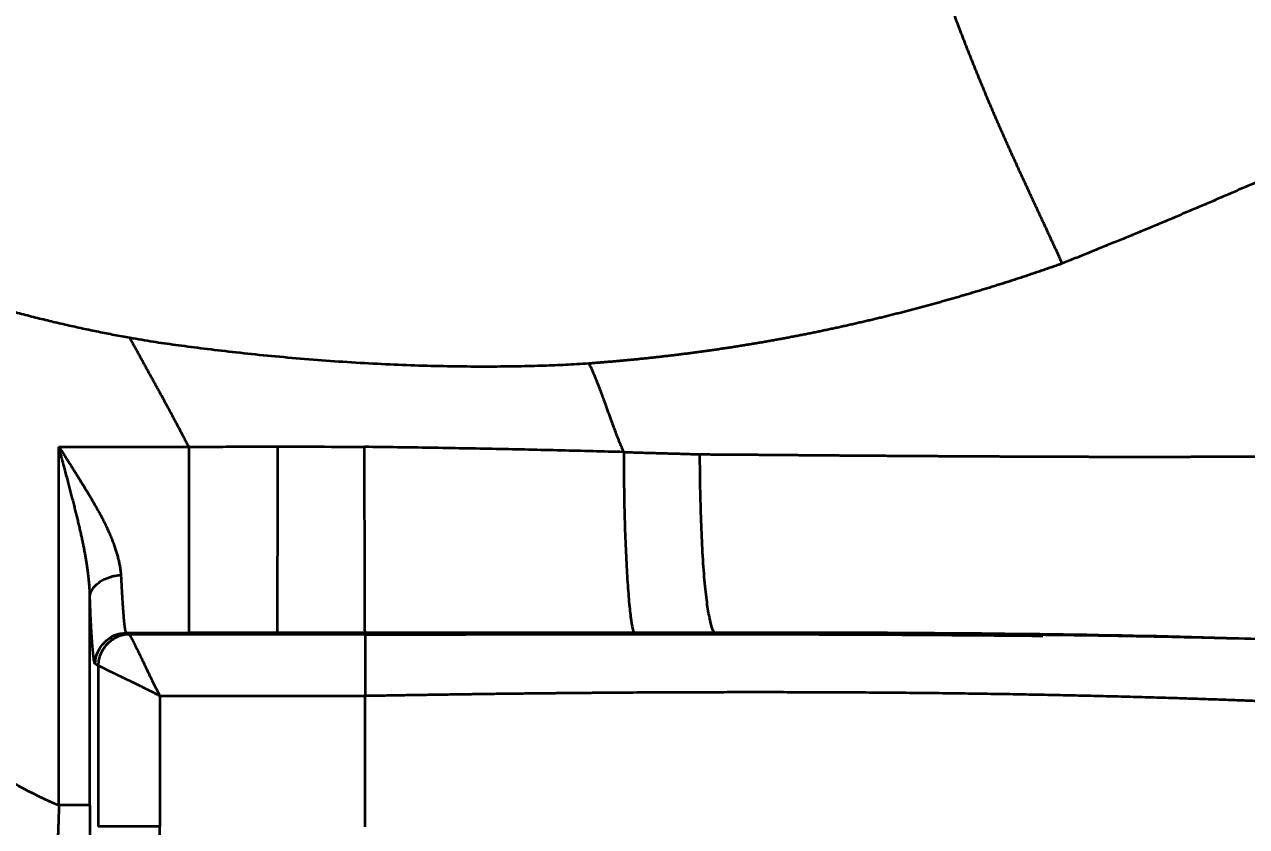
# Model space of a CAD drawing. Header units: millimetres. Extents: x -742 to 742, y -525 to 525.
# Drawn here: x -205.7 to -185.89, y 178.76 to 191.76 of the extents above; entities that cross this region are included whole.
import ezdxf

# ---------------------------------------------------------------- set-up
doc = ezdxf.new("R2010")
doc.units = ezdxf.units.MM
doc.layers.get('0').update_dxf_attribs({"lineweight": 18})
doc.layers.add('尺寸线层', color=3, linetype='Continuous', lineweight=18)
doc.layers.add('粗实线层', color=7, linetype='Continuous', lineweight=35)
doc.styles.add('标准', font='', dxfattribs={"width": 0.667})
doc.styles.get('标准').set_extended_font_data('宋体')
doc.dimstyles.new('标准', dxfattribs={"dimscale": 3, "dimtxt": 3.5, "dimasz": 4, "dimexe": 2, "dimexo": 0, "dimtad": 1, "dimdsep": 46, "dimtxsty": '标准', "dimblk": '_CAXARROW', "dimcen": 0, "dimdle": 6, "dimazin": 2, "dimtfac": 0.707107, "dimtdec": 3, "dimtmove": 2, "dimatfit": 3, "dimfxl": 1, "dimfrac": 2, "dimtolj": 1, "dimarcsym": 1})

# ---------------------------------------------------------------- blocks, each defined once
blk = doc.blocks.new('*X13')
at = {"layer": '尺寸线层', "color": 0, "lineweight": 18}
blk.add_line((-124.916, 358.193), (-25.307, 358.193), dxfattribs=at)
at = {"layer": '尺寸线层', "color": 0, "lineweight": 18, "insert": (-32.77, 365.23), "char_height": 10.5, "width": 29.85047, "attachment_point": 5, "line_spacing_factor": 1.15057, "style": '标准'}
blk.add_mtext('\\T1.1;210', dxfattribs=at)
blk = doc.blocks.new('_CAXARROW')
blk.add_hatch(color=0).paths.add_polyline_path([(0, 0), (-1, 0.125), (-1, -0.125)], flags=0)

msp = doc.modelspace()

# ---------------------------------------------------------------- linework, layer by layer
at = {"layer": '粗实线层'}
for p, q in [((-205.138, 179.105), (-205.138, 184.917)), ((-205.138, 184.917), (-203.034, 184.917)), ((-203.034, 184.917), (-203.034, 181.899)), ((-204.636, 179.105), (-204.636, 182.489)), ((-204.046, 181.899), (-203.034, 181.899)), ((-204.046, 181.899), (-203.999, 181.876)), ((-200.176, 181.899), (-200.176, 181.894)), ((-200.176, 181.876), (-200.176, 180.876)), ((-204.502, 181.373), (-204.549, 181.396)), ((-204.502, 181.373), (-204.502, 178.761)), ((-203.502, 180.876), (-203.502, 178.761)), ((-200.176, 180.876), (-203.502, 180.876)), ((-200.176, 178.755), (-200.176, 180.876))]:
    msp.add_line(p, q, dxfattribs=at)
for centre, major_axis, ratio, start_param, end_param in [((-205.138, 179.105), (0.503, 0), 0.000212, 0.034898, 1.570796), ((-204.412, 179.103), (0, 6.418), 0.034829, 1.570576, 1.645053)]:
    msp.add_ellipse(centre, major_axis=major_axis, ratio=ratio, start_param=start_param, end_param=end_param, dxfattribs=at)
for points, degree, knots in [([(-188.873, 187.886), (-188.88, 187.903), (-188.895, 187.935), (-188.918, 187.985), (-188.94, 188.035), (-188.963, 188.085), (-188.986, 188.135), (-189.01, 188.186), (-189.034, 188.238), (-189.057, 188.289), (-189.082, 188.341), (-189.106, 188.394), (-189.13, 188.447), (-189.155, 188.5), (-189.18, 188.553), (-189.205, 188.607), (-189.23, 188.661), (-189.255, 188.715), (-189.28, 188.77), (-189.306, 188.825), (-189.332, 188.881), (-189.358, 188.937), (-189.384, 188.993), (-189.41, 189.05), (-189.436, 189.107), (-189.463, 189.164), (-189.489, 189.221), (-189.516, 189.279), (-189.543, 189.337), (-189.57, 189.396), (-189.597, 189.455), (-189.623, 189.514), (-189.65, 189.573), (-189.678, 189.633), (-189.705, 189.693), (-189.732, 189.753), (-189.759, 189.814), (-189.786, 189.875), (-189.813, 189.936), (-189.84, 189.997), (-189.868, 190.059), (-189.895, 190.121), (-189.922, 190.183), (-189.949, 190.245), (-189.976, 190.308), (-190.003, 190.371), (-190.03, 190.434), (-190.057, 190.497), (-190.084, 190.561), (-190.111, 190.625), (-190.137, 190.689), (-190.164, 190.753), (-190.191, 190.817), (-190.218, 190.882), (-190.244, 190.947), (-190.271, 191.012), (-190.297, 191.077), (-190.323, 191.142), (-190.349, 191.208), (-190.375, 191.274), (-190.401, 191.339), (-190.427, 191.405), (-190.453, 191.471), (-190.479, 191.538), (-190.504, 191.604), (-190.529, 191.67), (-190.555, 191.737), (-190.58, 191.804), (-190.605, 191.87), (-190.629, 191.937), (-190.654, 192.004), (-190.678, 192.071), (-190.703, 192.138), (-190.727, 192.205), (-190.751, 192.273), (-190.775, 192.34), (-190.798, 192.407), (-190.822, 192.475), (-190.845, 192.542), (-190.868, 192.609), (-190.891, 192.677), (-190.914, 192.744), (-190.937, 192.811), (-190.959, 192.879), (-190.982, 192.946), (-191.004, 193.013), (-191.026, 193.08), (-191.048, 193.147), (-191.069, 193.214), (-191.091, 193.281), (-191.112, 193.348), (-191.133, 193.415), (-191.154, 193.482), (-191.175, 193.549), (-191.196, 193.615), (-191.216, 193.681), (-191.236, 193.748), (-191.256, 193.814), (-191.276, 193.88), (-191.296, 193.946), (-191.315, 194.011), (-191.335, 194.077), (-191.354, 194.142), (-191.373, 194.208), (-191.391, 194.273), (-191.41, 194.337), (-191.428, 194.402), (-191.446, 194.467), (-191.464, 194.531), (-191.482, 194.595), (-191.5, 194.659), (-191.517, 194.722), (-191.534, 194.786), (-191.551, 194.849), (-191.568, 194.912), (-191.584, 194.974), (-191.601, 195.037), (-191.617, 195.099), (-191.633, 195.16), (-191.649, 195.221), (-191.659, 195.262), (-191.664, 195.282)], 3, [0, 0, 0, 0, 0.046917, 0.094276, 0.142066, 0.190274, 0.238887, 0.28789, 0.337268, 0.387005, 0.437085, 0.487489, 0.538211, 0.58926, 0.640648, 0.692387, 0.744487, 0.796946, 0.849757, 0.902911, 0.956401, 1.01022, 1.064364, 1.118829, 1.173611, 1.228705, 1.284108, 1.339816, 1.395825, 1.45213, 1.508729, 1.565617, 1.622791, 1.680249, 1.737986, 1.796001, 1.85429, 1.912852, 1.971686, 2.030793, 2.090172, 2.149823, 2.209746, 2.269942, 2.330411, 2.391155, 2.452173, 2.513468, 2.575039, 2.63689, 2.699021, 2.761434, 2.824132, 2.887116, 2.950391, 3.013958, 3.07782, 3.141983, 3.206448, 3.271221, 3.336305, 3.401706, 3.467429, 3.533478, 3.59986, 3.666581, 3.733644, 3.801053, 3.868812, 3.936922, 4.005388, 4.074211, 4.143394, 4.212939, 4.282848, 4.353122, 4.423764, 4.494774, 4.566153, 4.637903, 4.710022, 4.782513, 4.855373, 4.928604, 5.002204, 5.076172, 5.150506, 5.225206, 5.300268, 5.375691, 5.451474, 5.527622, 5.604142, 5.681038, 5.758316, 5.835983, 5.914043, 5.992503, 6.071369, 6.150647, 6.230342, 6.310462, 6.391011, 6.471997, 6.553426, 6.635304, 6.717638, 6.800433, 6.883697, 6.967436, 7.051656, 7.136364, 7.221559, 7.307234, 7.393379, 7.479986, 7.567044, 7.654545, 7.742477, 7.83083, 7.919594, 7.919594, 7.919594, 7.919594]), ([(-179.723, 192.015), (-179.75, 192.002), (-179.802, 191.976), (-179.881, 191.937), (-179.96, 191.898), (-180.039, 191.86), (-180.117, 191.821), (-180.196, 191.782), (-180.274, 191.744), (-180.352, 191.706), (-180.43, 191.667), (-180.508, 191.629), (-180.586, 191.591), (-180.664, 191.553), (-180.742, 191.516), (-180.819, 191.478), (-180.897, 191.44), (-180.974, 191.403), (-181.051, 191.366), (-181.129, 191.328), (-181.205, 191.291), (-181.282, 191.254), (-181.359, 191.217), (-181.436, 191.18), (-181.512, 191.144), (-181.588, 191.107), (-181.665, 191.071), (-181.741, 191.034), (-181.817, 190.998), (-181.892, 190.962), (-181.968, 190.926), (-182.043, 190.89), (-182.119, 190.854), (-182.194, 190.818), (-182.269, 190.783), (-182.344, 190.747), (-182.419, 190.712), (-182.493, 190.677), (-182.568, 190.642), (-182.642, 190.607), (-182.716, 190.572), (-182.79, 190.537), (-182.864, 190.502), (-182.938, 190.468), (-183.011, 190.433), (-183.085, 190.399), (-183.158, 190.365), (-183.231, 190.331), (-183.304, 190.297), (-183.376, 190.263), (-183.449, 190.23), (-183.521, 190.196), (-183.593, 190.163), (-183.665, 190.13), (-183.737, 190.096), (-183.809, 190.063), (-183.88, 190.031), (-183.951, 189.998), (-184.022, 189.965), (-184.139, 189.912), (-184.301, 189.838), (-184.508, 189.744), (-184.716, 189.65), (-184.923, 189.557), (-185.131, 189.464), (-185.339, 189.372), (-185.546, 189.281), (-185.754, 189.19), (-185.962, 189.1), (-186.169, 189.01), (-186.377, 188.921), (-186.584, 188.832), (-186.792, 188.743), (-187, 188.656), (-187.207, 188.568), (-187.415, 188.482), (-187.623, 188.395), (-187.831, 188.309), (-188.039, 188.224), (-188.247, 188.139), (-188.456, 188.054), (-188.664, 187.97), (-188.803, 187.914), (-188.873, 187.886)], 3, [0, 0, 0, 0, 0.092097, 0.183958, 0.275581, 0.366966, 0.458114, 0.549023, 0.639693, 0.730124, 0.820316, 0.910267, 0.999978, 1.089448, 1.178677, 1.267665, 1.35641, 1.444914, 1.533174, 1.621192, 1.708967, 1.796497, 1.883784, 1.970826, 2.057624, 2.144176, 2.230483, 2.316544, 2.402359, 2.487928, 2.57325, 2.658325, 2.743152, 2.827732, 2.912062, 2.996143, 3.079972, 3.163549, 3.246873, 3.329943, 3.412757, 3.495315, 3.577615, 3.659657, 3.74144, 3.822963, 3.904224, 3.985224, 4.06596, 4.146433, 4.226641, 4.306583, 4.38626, 4.465669, 4.54481, 4.623682, 4.702285, 4.780618, 4.85868, 4.93647, 5.163823, 5.390664, 5.616974, 5.842731, 6.067915, 6.292506, 6.5165, 6.739923, 6.962802, 7.185165, 7.407038, 7.628448, 7.849421, 8.069983, 8.290157, 8.50997, 8.729444, 8.948604, 9.167473, 9.386073, 9.604421, 9.822521, 10.040377, 10.040377, 10.040377, 10.040377]), ([(-203.988, 186.68), (-206.255, 187.083), (-208.645, 188.009), (-209.856, 188.478), (-211.069, 189.073), (-212.285, 189.671), (-213.54, 190.412)], 2, [0, 0, 0, 5.153675, 5.153675, 7.730513, 7.730513, 10.307351, 10.307351, 10.307351]), ([(-188.873, 187.886), (-188.9, 187.877), (-188.954, 187.858), (-189.036, 187.829), (-189.117, 187.801), (-189.199, 187.773), (-189.28, 187.745), (-189.362, 187.718), (-189.443, 187.69), (-189.525, 187.663), (-189.606, 187.637), (-189.688, 187.61), (-189.769, 187.584), (-189.85, 187.558), (-189.932, 187.533), (-190.013, 187.507), (-190.094, 187.482), (-190.175, 187.457), (-190.257, 187.433), (-190.338, 187.408), (-190.419, 187.384), (-190.5, 187.36), (-190.581, 187.337), (-190.662, 187.313), (-190.743, 187.29), (-190.824, 187.268), (-190.905, 187.245), (-190.986, 187.223), (-191.067, 187.201), (-191.148, 187.179), (-191.229, 187.157), (-191.31, 187.136), (-191.39, 187.115), (-191.471, 187.094), (-191.552, 187.073), (-191.633, 187.053), (-191.713, 187.033), (-191.794, 187.013), (-191.874, 186.994), (-191.955, 186.974), (-192.035, 186.955), (-192.116, 186.937), (-192.196, 186.918), (-192.276, 186.9), (-192.357, 186.882), (-192.437, 186.864), (-192.517, 186.846), (-192.597, 186.829), (-192.678, 186.812), (-192.758, 186.795), (-192.838, 186.778), (-192.918, 186.762), (-192.998, 186.746), (-193.077, 186.73), (-193.157, 186.714), (-193.237, 186.699), (-193.317, 186.684), (-193.396, 186.669), (-193.476, 186.654), (-193.556, 186.64), (-193.635, 186.626), (-193.715, 186.612), (-193.794, 186.598), (-193.873, 186.585), (-193.953, 186.572), (-194.032, 186.559), (-194.111, 186.546), (-194.19, 186.534), (-194.269, 186.521), (-194.348, 186.509), (-194.427, 186.498), (-194.506, 186.486), (-194.585, 186.475), (-194.664, 186.464), (-194.743, 186.453), (-194.822, 186.442), (-194.9, 186.432), (-194.979, 186.422), (-195.058, 186.412), (-195.136, 186.402), (-195.215, 186.393), (-195.293, 186.384), (-195.372, 186.375), (-195.45, 186.366), (-195.529, 186.357), (-195.607, 186.349), (-195.686, 186.341), (-195.764, 186.333), (-195.842, 186.325), (-195.921, 186.318), (-195.999, 186.31), (-196.077, 186.303), (-196.155, 186.296), (-196.234, 186.29), (-196.312, 186.283), (-196.39, 186.277), (-196.468, 186.271), (-196.52, 186.267), (-196.546, 186.265)], 3, [0, 0, 0, 0, 0.087393, 0.174653, 0.261782, 0.348781, 0.43565, 0.522389, 0.609001, 0.695484, 0.781841, 0.868072, 0.954177, 1.040157, 1.126013, 1.211747, 1.297357, 1.382845, 1.468213, 1.553459, 1.638586, 1.723594, 1.808483, 1.893254, 1.977908, 2.062446, 2.146867, 2.231173, 2.315365, 2.399443, 2.483407, 2.567259, 2.650997, 2.734623, 2.818135, 2.901534, 2.98482, 3.067992, 3.15105, 3.233995, 3.316825, 3.399542, 3.482145, 3.564633, 3.647008, 3.729269, 3.811415, 3.893448, 3.975367, 4.057171, 4.138863, 4.22044, 4.301904, 4.383254, 4.464491, 4.545614, 4.626625, 4.707523, 4.788308, 4.868981, 4.949541, 5.02999, 5.110326, 5.190551, 5.270665, 5.350671, 5.430569, 5.510364, 5.590056, 5.669649, 5.749145, 5.828546, 5.907855, 5.987073, 6.066202, 6.145246, 6.224207, 6.303085, 6.381885, 6.460607, 6.539254, 6.617828, 6.696331, 6.774765, 6.853132, 6.931434, 7.009674, 7.087853, 7.165972, 7.244035, 7.322043, 7.399998, 7.477901, 7.555755, 7.633561, 7.711321, 7.789038, 7.866712, 7.866712, 7.866712, 7.866712]), ([(-203.034, 184.917), (-203.213, 185.268), (-203.505, 185.801), (-203.746, 186.241), (-203.988, 186.68)], 2, [0, 0, 0, 1.002346, 1.002346, 2.004692, 2.004692, 2.004692]), ([(-196.546, 186.265), (-196.683, 186.256), (-196.924, 186.242), (-197.156, 186.232), (-197.41, 186.224), (-197.686, 186.217), (-197.995, 186.214), (-198.474, 186.212), (-199.156, 186.221), (-199.887, 186.251), (-200.626, 186.295), (-201.371, 186.35), (-202.065, 186.42), (-202.701, 186.492), (-202.99, 186.529), (-203.373, 186.581), (-203.492, 186.598), (-203.734, 186.636), (-203.855, 186.656), (-203.988, 186.68)], 3, [0, 0, 0, 0, 0.466722, 0.933445, 0.933445, 1.400167, 1.86689, 1.86689, 2.800334, 3.733779, 3.733779, 4.667224, 5.600669, 5.600669, 6.534114, 6.534114, 7.000836, 7.000836, 7.467558, 7.467558, 7.467558, 7.467558]), ([(-196.546, 186.265), (-196.543, 186.258), (-196.535, 186.242), (-196.524, 186.218), (-196.512, 186.192), (-196.5, 186.166), (-196.488, 186.139), (-196.476, 186.11), (-196.463, 186.08), (-196.45, 186.049), (-196.437, 186.018), (-196.424, 185.985), (-196.41, 185.95), (-196.396, 185.915), (-196.382, 185.879), (-196.368, 185.841), (-196.354, 185.803), (-196.339, 185.763), (-196.324, 185.722), (-196.308, 185.68), (-196.293, 185.637), (-196.277, 185.593), (-196.259, 185.541), (-196.238, 185.482), (-196.215, 185.417), (-196.192, 185.355), (-196.171, 185.295), (-196.149, 185.237), (-196.129, 185.182), (-196.108, 185.13), (-196.089, 185.08), (-196.07, 185.032), (-196.052, 184.987), (-196.034, 184.944), (-196.017, 184.904), (-196, 184.866), (-195.989, 184.842), (-195.983, 184.83)], 3, [0, 0, 0, 0, 0.025596, 0.052299, 0.080113, 0.109039, 0.139078, 0.170232, 0.202502, 0.235888, 0.270392, 0.306015, 0.342756, 0.380617, 0.419599, 0.459701, 0.500924, 0.543269, 0.586735, 0.631323, 0.677034, 0.723867, 0.771822, 0.84311, 0.91189, 0.978165, 1.041937, 1.103208, 1.16198, 1.218257, 1.272041, 1.323336, 1.372145, 1.418473, 1.462323, 1.503703, 1.542617, 1.542617, 1.542617, 1.542617]), ([(-205.138, 184.917), (-205.133, 184.908), (-205.121, 184.89), (-205.104, 184.863), (-205.087, 184.837), (-205.07, 184.81), (-205.053, 184.784), (-205.037, 184.758), (-205.021, 184.733), (-205.005, 184.708), (-204.989, 184.682), (-204.973, 184.658), (-204.958, 184.633), (-204.942, 184.609), (-204.927, 184.585), (-204.912, 184.561), (-204.898, 184.538), (-204.883, 184.514), (-204.869, 184.491), (-204.855, 184.469), (-204.841, 184.446), (-204.827, 184.424), (-204.813, 184.402), (-204.8, 184.381), (-204.787, 184.359), (-204.774, 184.338), (-204.761, 184.317), (-204.748, 184.297), (-204.736, 184.276), (-204.724, 184.256), (-204.712, 184.236), (-204.7, 184.217), (-204.688, 184.198), (-204.677, 184.179), (-204.666, 184.16), (-204.654, 184.141), (-204.644, 184.123), (-204.633, 184.105), (-204.622, 184.088), (-204.612, 184.07), (-204.602, 184.053), (-204.592, 184.036), (-204.582, 184.02), (-204.573, 184.003), (-204.564, 183.987), (-204.554, 183.971), (-204.545, 183.956), (-204.537, 183.94), (-204.528, 183.925), (-204.52, 183.91), (-204.512, 183.896), (-204.504, 183.882), (-204.496, 183.867), (-204.488, 183.854), (-204.476, 183.831), (-204.459, 183.801), (-204.439, 183.761), (-204.419, 183.722), (-204.399, 183.684), (-204.381, 183.646), (-204.363, 183.608), (-204.346, 183.57), (-204.329, 183.533), (-204.313, 183.496), (-204.298, 183.459), (-204.283, 183.423), (-204.269, 183.387), (-204.256, 183.351), (-204.243, 183.316), (-204.231, 183.281), (-204.22, 183.247), (-204.209, 183.213), (-204.199, 183.179), (-204.19, 183.146), (-204.181, 183.113), (-204.173, 183.081), (-204.166, 183.049), (-204.159, 183.017), (-204.153, 182.986), (-204.148, 182.955), (-204.143, 182.925), (-204.139, 182.895), (-204.136, 182.865), (-204.134, 182.846), (-204.133, 182.836)], 3, [0, 0, 0, 0, 0.029566, 0.05885, 0.087852, 0.116573, 0.145011, 0.173168, 0.201043, 0.228636, 0.255948, 0.282978, 0.309726, 0.336193, 0.362378, 0.388282, 0.413904, 0.439244, 0.464304, 0.489082, 0.513578, 0.537794, 0.561728, 0.585381, 0.608753, 0.631844, 0.654654, 0.677183, 0.699431, 0.721398, 0.743085, 0.764491, 0.785616, 0.806461, 0.827025, 0.847309, 0.867313, 0.887037, 0.90648, 0.925644, 0.944528, 0.963131, 0.981456, 0.9995, 1.017265, 1.034751, 1.051958, 1.068886, 1.085534, 1.101904, 1.117996, 1.133809, 1.149344, 1.1646, 1.179579, 1.223207, 1.266494, 1.309445, 1.352067, 1.394366, 1.436348, 1.478021, 1.519392, 1.560466, 1.601252, 1.641756, 1.681987, 1.721951, 1.761656, 1.801111, 1.840323, 1.879301, 1.918053, 1.956587, 1.994912, 2.033037, 2.07097, 2.108722, 2.1463, 2.183715, 2.220975, 2.258091, 2.295072, 2.331927, 2.331927, 2.331927, 2.331927]), ([(-204.636, 182.489), (-204.636, 182.497), (-204.636, 182.513), (-204.637, 182.538), (-204.638, 182.563), (-204.639, 182.588), (-204.64, 182.614), (-204.642, 182.64), (-204.644, 182.666), (-204.646, 182.693), (-204.648, 182.72), (-204.651, 182.748), (-204.654, 182.776), (-204.657, 182.805), (-204.66, 182.833), (-204.664, 182.863), (-204.667, 182.892), (-204.671, 182.922), (-204.676, 182.952), (-204.68, 182.983), (-204.685, 183.014), (-204.69, 183.046), (-204.695, 183.078), (-204.701, 183.11), (-204.706, 183.143), (-204.712, 183.176), (-204.718, 183.209), (-204.725, 183.243), (-204.731, 183.278), (-204.738, 183.312), (-204.745, 183.347), (-204.753, 183.383), (-204.76, 183.418), (-204.768, 183.455), (-204.776, 183.491), (-204.784, 183.528), (-204.793, 183.566), (-204.801, 183.603), (-204.81, 183.642), (-204.819, 183.68), (-204.829, 183.719), (-204.838, 183.758), (-204.848, 183.798), (-204.858, 183.838), (-204.868, 183.879), (-204.878, 183.919), (-204.888, 183.961), (-204.899, 184.002), (-204.91, 184.044), (-204.921, 184.087), (-204.932, 184.13), (-204.943, 184.173), (-204.954, 184.216), (-204.966, 184.26), (-204.978, 184.305), (-204.989, 184.35), (-205.001, 184.395), (-205.013, 184.44), (-205.025, 184.486), (-205.038, 184.532), (-205.05, 184.579), (-205.062, 184.626), (-205.075, 184.674), (-205.088, 184.722), (-205.1, 184.77), (-205.113, 184.819), (-205.126, 184.868), (-205.134, 184.9), (-205.138, 184.917)], 3, [0, 0, 0, 0, 0.025699, 0.051758, 0.078177, 0.104959, 0.132102, 0.159607, 0.187475, 0.215707, 0.244302, 0.273262, 0.302586, 0.332275, 0.36233, 0.39275, 0.423537, 0.454689, 0.486209, 0.518096, 0.55035, 0.582972, 0.615961, 0.649319, 0.683046, 0.717141, 0.751606, 0.786439, 0.821642, 0.857215, 0.893158, 0.929471, 0.966155, 1.003209, 1.040634, 1.078429, 1.116596, 1.155135, 1.194045, 1.233326, 1.272979, 1.313005, 1.353402, 1.394172, 1.435314, 1.476829, 1.518717, 1.560978, 1.603611, 1.646618, 1.689998, 1.733751, 1.777878, 1.822379, 1.867253, 1.912501, 1.958123, 2.004119, 2.050489, 2.097234, 2.144353, 2.191846, 2.239714, 2.287957, 2.336574, 2.385566, 2.434933, 2.484675, 2.484675, 2.484675, 2.484675]), ([(-203.034, 184.917), (-202.887, 184.917), (-202.592, 184.917), (-202.111, 184.919), (-201.778, 184.919), (-201.591, 184.919)], 3, [0, 0, 0, 0, 0.440768, 0.881536, 1.443216, 1.443216, 1.443216, 1.443216]), ([(-201.596, 181.899), (-201.596, 181.906), (-201.594, 182.097), (-201.593, 182.678), (-201.592, 183.283), (-201.591, 183.794), (-201.591, 184.345), (-201.591, 184.727), (-201.591, 184.919)], 3, [0, 0, 0, 0, 0.755064, 1.510127, 1.887659, 2.265191, 2.642722, 3.020202, 3.020202, 3.020202, 3.020202]), ([(-201.591, 184.919), (-201.484, 184.92), (-201.085, 184.919), (-200.617, 184.917), (-200.252, 184.914), (-200.183, 184.913)], 3, [0, 0, 0, 0, 0.319941, 1.201714, 1.407667, 1.407667, 1.407667, 1.407667]), ([(-200.176, 181.899), (-200.176, 181.903), (-200.177, 181.953), (-200.178, 182.213), (-200.18, 182.791), (-200.182, 183.769), (-200.183, 184.528), (-200.183, 184.913)], 3, [0, 0, 0, 0, 0.376744, 0.753489, 1.506978, 2.260467, 3.013948, 3.013948, 3.013948, 3.013948]), ([(-195.983, 184.83), (-196.148, 184.834), (-196.484, 184.843), (-197.168, 184.86), (-198.046, 184.88), (-199.117, 184.899), (-199.83, 184.909), (-200.183, 184.913)], 3, [0, 0, 0, 0, 0.525089, 1.050178, 2.100355, 3.150533, 4.20071, 4.20071, 4.20071, 4.20071]), ([(-195.983, 184.83), (-195.946, 184.829), (-195.872, 184.827), (-195.76, 184.824), (-195.648, 184.82), (-195.536, 184.817), (-195.423, 184.814), (-195.311, 184.811), (-195.198, 184.808), (-195.086, 184.804), (-194.973, 184.801), (-194.86, 184.798), (-194.784, 184.796), (-194.747, 184.795)], 3, [0, 0, 0, 0, 0.111674, 0.223499, 0.335476, 0.447609, 0.559901, 0.672356, 0.784977, 0.897767, 1.010731, 1.12387, 1.237189, 1.237189, 1.237189, 1.237189]), ([(-195.983, 184.83), (-195.983, 184.645), (-195.98, 184.276), (-195.965, 183.568), (-195.937, 182.932), (-195.901, 182.433), (-195.871, 182.142), (-195.838, 181.951), (-195.816, 181.901), (-195.804, 181.898)], 3, [0, 0, 0, 0, 0.368372, 0.736743, 1.473487, 1.841859, 2.21023, 2.578602, 2.946974, 2.946974, 2.946974, 2.946974]), ([(-194.747, 184.795), (-194.712, 184.795), (-194.642, 184.794), (-194.537, 184.793), (-194.433, 184.793), (-194.328, 184.792), (-194.224, 184.791), (-194.12, 184.79), (-194.016, 184.789), (-193.912, 184.789), (-193.808, 184.788), (-193.705, 184.787), (-193.601, 184.786), (-193.498, 184.785), (-193.395, 184.784), (-193.292, 184.784), (-193.189, 184.783), (-193.086, 184.782), (-192.983, 184.781), (-192.88, 184.78), (-192.778, 184.78), (-192.675, 184.779), (-192.573, 184.778), (-192.471, 184.777), (-192.369, 184.776), (-192.267, 184.776), (-192.165, 184.775), (-192.063, 184.774), (-191.961, 184.773), (-191.86, 184.773), (-191.758, 184.772), (-191.657, 184.771), (-191.556, 184.771), (-191.454, 184.77), (-191.353, 184.769), (-191.253, 184.769), (-191.152, 184.768), (-191.051, 184.767), (-190.951, 184.767), (-190.85, 184.766), (-190.75, 184.765), (-190.65, 184.765), (-190.55, 184.764), (-190.45, 184.764), (-190.35, 184.763), (-190.251, 184.763), (-190.151, 184.762), (-190.052, 184.762), (-189.953, 184.761), (-189.853, 184.761), (-189.754, 184.76), (-189.656, 184.76), (-189.557, 184.759), (-189.458, 184.759), (-189.36, 184.758), (-189.262, 184.758), (-189.163, 184.758), (-189.065, 184.757), (-188.967, 184.757), (-188.87, 184.757), (-188.772, 184.756), (-188.674, 184.756), (-188.577, 184.756), (-188.48, 184.756), (-188.383, 184.755), (-188.286, 184.755), (-188.189, 184.755), (-188.092, 184.755), (-187.995, 184.755), (-187.899, 184.755), (-187.803, 184.755), (-187.707, 184.755), (-187.61, 184.755), (-187.515, 184.755), (-187.419, 184.755), (-187.323, 184.755), (-187.228, 184.755), (-187.132, 184.755), (-187.037, 184.755), (-186.942, 184.755), (-186.847, 184.755), (-186.752, 184.756), (-186.658, 184.756), (-186.563, 184.756), (-186.469, 184.757), (-186.375, 184.757), (-186.281, 184.757), (-186.187, 184.758), (-186.093, 184.758), (-185.999, 184.759), (-185.905, 184.759), (-185.812, 184.76), (-185.719, 184.76), (-185.626, 184.761), (-185.533, 184.762), (-185.44, 184.762), (-185.347, 184.763), (-185.169, 184.765), (-184.9, 184.767), (-184.535, 184.771), (-184.152, 184.775), (-183.752, 184.778), (-183.334, 184.782), (-182.899, 184.785), (-182.447, 184.788), (-181.977, 184.79), (-181.49, 184.792), (-181.029, 184.792), (-180.599, 184.791), (-180.206, 184.788), (-179.814, 184.784), (-179.423, 184.779), (-179.033, 184.772), (-178.645, 184.764), (-178.257, 184.754), (-177.871, 184.743), (-177.486, 184.73), (-177.172, 184.718), (-176.928, 184.708), (-176.755, 184.7), (-176.582, 184.692), (-176.411, 184.683), (-176.241, 184.673), (-176.073, 184.663), (-175.905, 184.652), (-175.739, 184.641), (-175.573, 184.629), (-175.409, 184.616), (-175.246, 184.603), (-175.085, 184.589), (-174.924, 184.575), (-174.765, 184.56), (-174.606, 184.544), (-174.449, 184.529), (-174.293, 184.512), (-174.139, 184.495), (-173.985, 184.477), (-173.832, 184.459), (-173.681, 184.441), (-173.53, 184.421), (-173.381, 184.402), (-173.233, 184.381), (-173.086, 184.361), (-172.94, 184.34), (-172.795, 184.318), (-172.651, 184.296), (-172.508, 184.273), (-172.366, 184.25), (-172.226, 184.226), (-172.086, 184.202), (-171.947, 184.177), (-171.81, 184.152), (-171.673, 184.127), (-171.538, 184.101), (-171.404, 184.074), (-171.27, 184.047), (-171.138, 184.02), (-171.007, 183.992), (-170.876, 183.964), (-170.747, 183.935), (-170.619, 183.906), (-170.484, 183.875), (-170.343, 183.841), (-170.194, 183.804), (-170.046, 183.767), (-169.899, 183.729), (-169.752, 183.69), (-169.606, 183.651), (-169.46, 183.61), (-169.315, 183.569), (-169.171, 183.527), (-169.027, 183.484), (-168.883, 183.44), (-168.741, 183.396), (-168.598, 183.35), (-168.457, 183.304), (-168.316, 183.257), (-168.175, 183.209), (-168.035, 183.16), (-167.896, 183.111), (-167.757, 183.061), (-167.619, 183.01), (-167.481, 182.958), (-167.344, 182.905), (-167.208, 182.852), (-167.072, 182.797), (-166.936, 182.742), (-166.802, 182.686), (-166.667, 182.629), (-166.534, 182.572), (-166.4, 182.514), (-166.268, 182.454), (-166.136, 182.395), (-166.004, 182.334), (-165.873, 182.272), (-165.743, 182.21), (-165.613, 182.147), (-165.484, 182.083), (-165.355, 182.018), (-165.227, 181.953), (-165.099, 181.886), (-165.015, 181.841), (-164.972, 181.819)], 3, [0, 0, 0, 0, 0.097731, 0.195344, 0.29284, 0.390223, 0.487494, 0.584658, 0.681717, 0.778673, 0.875529, 0.972288, 1.068951, 1.165523, 1.262006, 1.358401, 1.454712, 1.550941, 1.647091, 1.743161, 1.839151, 1.935061, 2.030889, 2.126634, 2.222296, 2.317873, 2.413364, 2.50877, 2.604088, 2.699317, 2.794458, 2.889508, 2.984467, 3.079334, 3.174108, 3.268788, 3.363373, 3.457862, 3.552254, 3.646548, 3.740742, 3.834837, 3.928831, 4.022722, 4.116511, 4.210195, 4.303774, 4.397248, 4.490615, 4.583876, 4.677031, 4.77008, 4.863023, 4.95586, 5.04859, 5.141215, 5.233733, 5.326145, 5.418451, 5.510651, 5.602745, 5.694733, 5.786615, 5.878391, 5.970061, 6.061625, 6.153084, 6.244437, 6.335684, 6.426826, 6.517862, 6.608793, 6.699618, 6.790338, 6.880954, 6.971464, 7.061869, 7.152169, 7.242365, 7.332457, 7.422443, 7.512326, 7.602105, 7.69178, 7.781352, 7.870823, 7.960194, 8.049466, 8.13864, 8.227717, 8.316698, 8.405585, 8.494379, 8.58308, 8.67169, 8.76021, 8.848642, 8.936986, 9.269071, 9.618283, 9.984763, 10.368681, 10.770241, 11.189648, 11.626961, 12.082164, 12.555212, 13.04603, 13.431, 13.816258, 14.20172, 14.587301, 14.972938, 15.358608, 15.744291, 16.129966, 16.515613, 16.901214, 17.077391, 17.252662, 17.427029, 17.60049, 17.773046, 17.944697, 18.115443, 18.285284, 18.454225, 18.62227, 18.789423, 18.955688, 19.121071, 19.285574, 19.449201, 19.611957, 19.773844, 19.934868, 20.09503, 20.254334, 20.412784, 20.570382, 20.727132, 20.883037, 21.038099, 21.192322, 21.345708, 21.498259, 21.649978, 21.800868, 21.950931, 22.10017, 22.248584, 22.396174, 22.542941, 22.688884, 22.834003, 22.9783, 23.121773, 23.264423, 23.406252, 23.547258, 23.687442, 23.826806, 23.990522, 24.154017, 24.317294, 24.480354, 24.6432, 24.805832, 24.968253, 25.130465, 25.292469, 25.454268, 25.615864, 25.777258, 25.938452, 26.099449, 26.260251, 26.420861, 26.581283, 26.741519, 26.901573, 27.061448, 27.221146, 27.380672, 27.540028, 27.699217, 27.858242, 28.017107, 28.175815, 28.334369, 28.492771, 28.651026, 28.809136, 28.967104, 29.124933, 29.282627, 29.440189, 29.597622, 29.754929, 29.912113, 30.069177, 30.226124, 30.226124, 30.226124, 30.226124]), ([(-194.495, 181.896), (-194.51, 181.9), (-194.542, 181.943), (-194.589, 182.111), (-194.633, 182.379), (-194.686, 182.863), (-194.723, 183.525), (-194.742, 184.251), (-194.746, 184.616), (-194.747, 184.795)], 3, [0, 0, 0, 0, 0.366212, 0.732424, 1.098636, 1.464849, 2.197273, 2.563485, 2.929697, 2.929697, 2.929697, 2.929697]), ([(-204.636, 182.489), (-204.636, 182.49), (-204.635, 182.493), (-204.635, 182.498), (-204.634, 182.508), (-204.632, 182.521), (-204.628, 182.537), (-204.621, 182.558), (-204.609, 182.584), (-204.584, 182.625), (-204.542, 182.674), (-204.455, 182.744), (-204.346, 182.798), (-204.241, 182.825), (-204.187, 182.833), (-204.156, 182.835), (-204.141, 182.836), (-204.133, 182.836)], 3, [0, 0, 0, 0, 0.0051559, 0.0103118, 0.0206236, 0.0412472, 0.0618708, 0.0824944, 0.1237417, 0.1649889, 0.2474833, 0.3299778, 0.4949667, 0.5774611, 0.6187083, 0.6393319, 0.6599556, 0.6599556, 0.6599556, 0.6599556]), ([(-204.133, 182.836), (-204.126, 182.692), (-204.118, 182.561), (-204.104, 182.332), (-204.097, 182.234), (-204.082, 182.073), (-204.075, 182.011), (-204.061, 181.926), (-204.053, 181.903), (-204.046, 181.899)], 3, [0, 0, 0, 0, 0.2357992, 0.2357992, 0.4715983, 0.4715983, 0.7073975, 0.7073975, 0.9431967, 0.9431967, 0.9431967, 0.9431967]), ([(-204.549, 181.396), (-204.553, 181.399), (-204.561, 181.415), (-204.577, 181.492), (-204.596, 181.67), (-204.614, 181.953), (-204.627, 182.241), (-204.633, 182.403), (-204.636, 182.489)], 3, [0, 0, 0, 0, 0.13743, 0.27486, 0.54972, 0.824581, 0.962011, 1.099441, 1.099441, 1.099441, 1.099441]), ([(-203.999, 181.876), (-204.065, 181.876), (-204.194, 181.846), (-204.358, 181.732), (-204.453, 181.595), (-204.494, 181.471), (-204.502, 181.406), (-204.502, 181.373)], 3, [0, 0, 0, 0, 0.1958651, 0.3917303, 0.5875954, 0.685528, 0.7834605, 0.7834605, 0.7834605, 0.7834605]), ([(-203.999, 181.876), (-203.999, 181.875), (-203.999, 181.875), (-203.998, 181.875), (-203.998, 181.874), (-203.997, 181.872), (-203.996, 181.871), (-203.995, 181.87), (-203.994, 181.868), (-203.993, 181.866), (-203.991, 181.863), (-203.99, 181.861), (-203.988, 181.858), (-203.987, 181.855), (-203.985, 181.852), (-203.983, 181.848), (-203.98, 181.845), (-203.978, 181.841), (-203.976, 181.836), (-203.973, 181.832), (-203.971, 181.827), (-203.968, 181.822), (-203.965, 181.816), (-203.962, 181.811), (-203.958, 181.805), (-203.955, 181.799), (-203.952, 181.792), (-203.948, 181.785), (-203.944, 181.778), (-203.94, 181.771), (-203.936, 181.763), (-203.932, 181.755), (-203.928, 181.747), (-203.924, 181.738), (-203.919, 181.73), (-203.914, 181.72), (-203.91, 181.711), (-203.905, 181.701), (-203.9, 181.691), (-203.895, 181.681), (-203.889, 181.67), (-203.884, 181.659), (-203.878, 181.648), (-203.872, 181.636), (-203.867, 181.624), (-203.861, 181.612), (-203.855, 181.599), (-203.848, 181.586), (-203.842, 181.573), (-203.835, 181.56), (-203.829, 181.546), (-203.822, 181.532), (-203.815, 181.517), (-203.808, 181.503), (-203.801, 181.488), (-203.794, 181.473), (-203.786, 181.457), (-203.779, 181.441), (-203.771, 181.425), (-203.763, 181.409), (-203.755, 181.392), (-203.747, 181.375), (-203.739, 181.358), (-203.731, 181.34), (-203.722, 181.322), (-203.713, 181.304), (-203.705, 181.286), (-203.696, 181.267), (-203.687, 181.249), (-203.678, 181.229), (-203.668, 181.21), (-203.659, 181.191), (-203.649, 181.171), (-203.64, 181.151), (-203.63, 181.131), (-203.62, 181.111), (-203.61, 181.09), (-203.6, 181.069), (-203.589, 181.048), (-203.579, 181.027), (-203.568, 181.006), (-203.558, 180.985), (-203.547, 180.963), (-203.536, 180.942), (-203.525, 180.92), (-203.513, 180.898), (-203.506, 180.883), (-203.502, 180.876)], 3, [0, 0, 0, 0, 0.009806, 0.019675, 0.02961, 0.039611, 0.049678, 0.059812, 0.070014, 0.080285, 0.090626, 0.101036, 0.111517, 0.12207, 0.132694, 0.143392, 0.154162, 0.165006, 0.175925, 0.186919, 0.197989, 0.209135, 0.220357, 0.231657, 0.243035, 0.254491, 0.266025, 0.27764, 0.289333, 0.301107, 0.312962, 0.324898, 0.336916, 0.349016, 0.361198, 0.373463, 0.385811, 0.398244, 0.41076, 0.423361, 0.436046, 0.448817, 0.461674, 0.474616, 0.487645, 0.50076, 0.513963, 0.527252, 0.54063, 0.554095, 0.567649, 0.581291, 0.595022, 0.608842, 0.622752, 0.636751, 0.650841, 0.66502, 0.679291, 0.693652, 0.708104, 0.722647, 0.737282, 0.752009, 0.766828, 0.781739, 0.796742, 0.811838, 0.827028, 0.84231, 0.857686, 0.873155, 0.888718, 0.904375, 0.920126, 0.935972, 0.951912, 0.967947, 0.984076, 1.000301, 1.016621, 1.033037, 1.049548, 1.066155, 1.082858, 1.099658, 1.116553, 1.116553, 1.116553, 1.116553]), ([(-181.899, 181.637), (-181.902, 181.637), (-181.967, 181.641), (-182.094, 181.648), (-182.342, 181.662), (-182.653, 181.678), (-183.026, 181.697), (-183.524, 181.72), (-184.147, 181.747), (-185.646, 181.804), (-187.906, 181.863), (-190.942, 181.898), (-193.49, 181.904), (-195.539, 181.902), (-197.08, 181.898), (-198.368, 181.895), (-199.271, 181.894), (-199.788, 181.894), (-200.047, 181.894), (-200.176, 181.894)], 3, [0, 0, 0, 0, 0.009672, 0.200007, 0.390343, 0.771013, 1.151684, 1.532355, 2.293697, 3.055039, 6.100406, 9.145772, 12.191139, 13.713823, 15.236506, 16.75919, 17.520532, 17.901202, 18.281873, 18.281873, 18.281873, 18.281873]), ([(-195.804, 181.898), (-195.987, 181.898), (-196.351, 181.898), (-197.078, 181.899), (-197.987, 181.899), (-199.08, 181.899), (-199.81, 181.899), (-200.176, 181.899)], 3, [0, 0, 0, 0, 0.546447, 1.092895, 2.185789, 3.278684, 4.371578, 4.371578, 4.371578, 4.371578]), ([(-198.542, 181.876), (-198.054, 181.877), (-196.532, 181.878), (-193.973, 181.88), (-191.504, 181.872), (-190.078, 181.861), (-189.672, 181.857)], 3, [0, 0, 0, 0, 1.457611, 4.547407, 7.637204, 8.869261, 8.869261, 8.869261, 8.869261]), ([(-194.495, 181.896), (-194.534, 181.896), (-194.613, 181.897), (-194.731, 181.897), (-194.85, 181.897), (-194.968, 181.897), (-195.087, 181.897), (-195.206, 181.897), (-195.325, 181.897), (-195.445, 181.898), (-195.565, 181.898), (-195.684, 181.898), (-195.764, 181.898), (-195.804, 181.898)], 3, [0, 0, 0, 0, 0.118183, 0.236543, 0.355079, 0.473793, 0.592683, 0.711749, 0.830991, 0.950409, 1.070002, 1.189771, 1.309714, 1.309714, 1.309714, 1.309714]), ([(-181.899, 181.637), (-181.946, 181.64), (-182.041, 181.645), (-182.183, 181.653), (-182.325, 181.661), (-182.467, 181.669), (-182.609, 181.676), (-182.751, 181.683), (-182.893, 181.69), (-183.034, 181.697), (-183.176, 181.704), (-183.317, 181.71), (-183.459, 181.717), (-183.6, 181.723), (-183.742, 181.729), (-183.883, 181.735), (-184.024, 181.741), (-184.166, 181.746), (-184.307, 181.752), (-184.448, 181.757), (-184.59, 181.762), (-184.731, 181.767), (-184.872, 181.772), (-185.234, 181.784), (-185.811, 181.801), (-186.602, 181.821), (-187.381, 181.838), (-188.072, 181.85), (-188.678, 181.86), (-189.203, 181.866), (-189.804, 181.873), (-190.505, 181.88), (-191.199, 181.885), (-191.818, 181.888), (-192.348, 181.891), (-192.827, 181.893), (-193.278, 181.894), (-193.63, 181.895), (-193.938, 181.895), (-194.157, 181.896), (-194.338, 181.896), (-194.447, 181.896), (-194.495, 181.896)], 3, [0, 0, 0, 0, 0.143605, 0.287064, 0.430382, 0.573565, 0.716621, 0.859554, 1.002372, 1.145079, 1.287684, 1.43019, 1.572606, 1.714937, 1.857188, 1.999367, 2.141479, 2.283531, 2.425528, 2.567477, 2.709384, 2.851253, 2.993091, 3.134901, 3.939801, 4.731538, 5.511002, 6.278965, 6.80546, 7.329538, 7.851246, 8.606185, 9.427563, 9.929405, 10.457182, 11.010844, 11.358223, 11.804906, 12.059925, 12.2775, 12.457631, 12.60032, 12.60032, 12.60032, 12.60032]), ([(-203.502, 180.876), (-203.507, 180.879), (-203.517, 180.884), (-203.532, 180.892), (-203.548, 180.9), (-203.563, 180.908), (-203.578, 180.916), (-203.593, 180.924), (-203.608, 180.931), (-203.623, 180.939), (-203.637, 180.947), (-203.652, 180.954), (-203.667, 180.962), (-203.681, 180.969), (-203.696, 180.976), (-203.71, 180.984), (-203.725, 180.991), (-203.739, 180.998), (-203.753, 181.005), (-203.767, 181.012), (-203.781, 181.019), (-203.795, 181.026), (-203.809, 181.033), (-203.822, 181.039), (-203.836, 181.046), (-203.85, 181.052), (-203.863, 181.059), (-203.876, 181.065), (-203.889, 181.072), (-203.902, 181.078), (-203.915, 181.084), (-203.928, 181.091), (-203.941, 181.097), (-203.953, 181.103), (-203.966, 181.109), (-203.978, 181.115), (-203.99, 181.121), (-204.002, 181.126), (-204.014, 181.132), (-204.026, 181.138), (-204.038, 181.143), (-204.049, 181.149), (-204.061, 181.154), (-204.072, 181.16), (-204.083, 181.165), (-204.094, 181.17), (-204.105, 181.175), (-204.116, 181.18), (-204.126, 181.185), (-204.137, 181.19), (-204.147, 181.195), (-204.157, 181.2), (-204.167, 181.205), (-204.177, 181.21), (-204.187, 181.214), (-204.196, 181.219), (-204.205, 181.223), (-204.215, 181.228), (-204.224, 181.232), (-204.233, 181.237), (-204.242, 181.241), (-204.25, 181.245), (-204.259, 181.249), (-204.267, 181.253), (-204.275, 181.257), (-204.283, 181.261), (-204.291, 181.265), (-204.299, 181.269), (-204.307, 181.272), (-204.314, 181.276), (-204.321, 181.28), (-204.328, 181.283), (-204.335, 181.286), (-204.342, 181.29), (-204.349, 181.293), (-204.355, 181.296), (-204.362, 181.3), (-204.368, 181.303), (-204.374, 181.306), (-204.38, 181.309), (-204.386, 181.312), (-204.391, 181.314), (-204.397, 181.317), (-204.402, 181.32), (-204.407, 181.323), (-204.412, 181.325), (-204.417, 181.328), (-204.422, 181.33), (-204.427, 181.332), (-204.431, 181.335), (-204.435, 181.337), (-204.44, 181.339), (-204.444, 181.341), (-204.448, 181.343), (-204.451, 181.345), (-204.455, 181.347), (-204.458, 181.349), (-204.462, 181.351), (-204.465, 181.352), (-204.468, 181.354), (-204.471, 181.356), (-204.473, 181.357), (-204.476, 181.359), (-204.479, 181.36), (-204.481, 181.361), (-204.483, 181.362), (-204.485, 181.364), (-204.487, 181.365), (-204.489, 181.366), (-204.491, 181.367), (-204.492, 181.368), (-204.494, 181.368), (-204.495, 181.369), (-204.496, 181.37), (-204.498, 181.37), (-204.498, 181.371), (-204.499, 181.372), (-204.5, 181.372), (-204.501, 181.372), (-204.501, 181.373), (-204.501, 181.373), (-204.502, 181.373)], 3, [0, 0, 0, 0, 0.011806, 0.023568, 0.035284, 0.046956, 0.058582, 0.070165, 0.081702, 0.093195, 0.104644, 0.116048, 0.127408, 0.138723, 0.149995, 0.161222, 0.172405, 0.183545, 0.19464, 0.205692, 0.2167, 0.227665, 0.238585, 0.249463, 0.260297, 0.271088, 0.281835, 0.29254, 0.303201, 0.313819, 0.324395, 0.334928, 0.345418, 0.355866, 0.366271, 0.376634, 0.386954, 0.397233, 0.407469, 0.417663, 0.427816, 0.437926, 0.447995, 0.458023, 0.468008, 0.477953, 0.487856, 0.497719, 0.50754, 0.51732, 0.52706, 0.536759, 0.546417, 0.556035, 0.565613, 0.57515, 0.584647, 0.594105, 0.603522, 0.6129, 0.622239, 0.631538, 0.640798, 0.650018, 0.6592, 0.668343, 0.677447, 0.686512, 0.695539, 0.704528, 0.713479, 0.722392, 0.731266, 0.740104, 0.748903, 0.757666, 0.766391, 0.775079, 0.78373, 0.792345, 0.800923, 0.809464, 0.81797, 0.826439, 0.834873, 0.843271, 0.851634, 0.859961, 0.868253, 0.876511, 0.884733, 0.892921, 0.901075, 0.909195, 0.91728, 0.925332, 0.933351, 0.941336, 0.949288, 0.957208, 0.965094, 0.972949, 0.980771, 0.988561, 0.996319, 1.004046, 1.011742, 1.019406, 1.02704, 1.034643, 1.042216, 1.049759, 1.057272, 1.064755, 1.072209, 1.079634, 1.087031, 1.094399, 1.101738, 1.10905, 1.116334, 1.116334, 1.116334, 1.116334]), ([(-174.599, 179.908), (-174.638, 179.913), (-174.716, 179.923), (-174.834, 179.938), (-174.951, 179.953), (-175.069, 179.967), (-175.187, 179.982), (-175.306, 179.996), (-175.424, 180.011), (-175.544, 180.025), (-175.663, 180.039), (-175.782, 180.053), (-175.902, 180.067), (-176.023, 180.081), (-176.143, 180.095), (-176.264, 180.108), (-176.385, 180.122), (-176.506, 180.135), (-176.628, 180.148), (-176.75, 180.161), (-176.872, 180.174), (-176.995, 180.187), (-177.117, 180.2), (-177.241, 180.213), (-177.364, 180.225), (-177.488, 180.238), (-177.612, 180.25), (-177.736, 180.262), (-177.86, 180.274), (-177.985, 180.286), (-178.11, 180.298), (-178.236, 180.31), (-178.362, 180.322), (-178.488, 180.333), (-178.614, 180.345), (-178.74, 180.356), (-178.867, 180.368), (-178.994, 180.379), (-179.122, 180.39), (-179.25, 180.401), (-179.378, 180.411), (-179.506, 180.422), (-179.635, 180.433), (-179.763, 180.443), (-179.893, 180.453), (-180.022, 180.464), (-180.152, 180.474), (-180.282, 180.484), (-180.412, 180.494), (-180.543, 180.504), (-180.674, 180.513), (-180.805, 180.523), (-180.937, 180.532), (-181.068, 180.542), (-181.2, 180.551), (-181.333, 180.56), (-181.465, 180.569), (-181.598, 180.578), (-181.732, 180.587), (-181.865, 180.595), (-181.999, 180.604), (-182.133, 180.613), (-182.267, 180.621), (-182.402, 180.629), (-182.537, 180.637), (-182.672, 180.645), (-182.808, 180.653), (-182.943, 180.661), (-183.08, 180.669), (-183.216, 180.676), (-183.353, 180.684), (-183.49, 180.691), (-183.627, 180.698), (-183.764, 180.705), (-183.902, 180.712), (-184.04, 180.719), (-184.179, 180.726), (-184.317, 180.733), (-184.456, 180.739), (-184.595, 180.746), (-184.735, 180.752), (-184.875, 180.759), (-185.015, 180.765), (-185.155, 180.771), (-185.296, 180.777), (-185.437, 180.782), (-185.578, 180.788), (-185.719, 180.794), (-185.861, 180.799), (-186.003, 180.805), (-186.145, 180.81), (-186.288, 180.815), (-186.431, 180.82), (-186.574, 180.825), (-186.717, 180.83), (-186.861, 180.834), (-187.005, 180.839), (-187.165, 180.844), (-187.34, 180.849), (-187.532, 180.855), (-187.725, 180.86), (-187.919, 180.865), (-188.115, 180.87), (-188.311, 180.875), (-188.509, 180.88), (-188.708, 180.884), (-188.908, 180.888), (-189.11, 180.892), (-189.312, 180.896), (-189.516, 180.9), (-189.721, 180.904), (-189.927, 180.907), (-190.135, 180.91), (-190.343, 180.913), (-190.553, 180.916), (-190.764, 180.919), (-190.977, 180.921), (-191.19, 180.923), (-191.405, 180.926), (-191.62, 180.927), (-191.837, 180.929), (-192.056, 180.931), (-192.275, 180.932), (-192.496, 180.933), (-192.717, 180.934), (-192.94, 180.935), (-193.165, 180.936), (-193.39, 180.936), (-193.617, 180.937), (-193.844, 180.937), (-194.073, 180.937), (-194.303, 180.936), (-194.535, 180.936), (-194.767, 180.935), (-195.001, 180.935), (-195.236, 180.934), (-195.472, 180.932), (-195.709, 180.931), (-195.947, 180.93), (-196.187, 180.928), (-196.427, 180.926), (-196.669, 180.924), (-196.912, 180.922), (-197.156, 180.919), (-197.402, 180.917), (-197.648, 180.914), (-197.896, 180.911), (-198.145, 180.908), (-198.395, 180.904), (-198.646, 180.901), (-198.898, 180.897), (-199.151, 180.893), (-199.406, 180.889), (-199.662, 180.885), (-199.918, 180.881), (-200.09, 180.878), (-200.176, 180.876)], 3, [0, 0, 0, 0, 0.123355, 0.246918, 0.370687, 0.494664, 0.618848, 0.74324, 0.867839, 0.992647, 1.117662, 1.242885, 1.368317, 1.493958, 1.619806, 1.745864, 1.87213, 1.998606, 2.12529, 2.252184, 2.379287, 2.5066, 2.634122, 2.761854, 2.889796, 3.017948, 3.14631, 3.274883, 3.403666, 3.532659, 3.661864, 3.791279, 3.920904, 4.050742, 4.18079, 4.311049, 4.44152, 4.572203, 4.703097, 4.834203, 4.965521, 5.097051, 5.228793, 5.360748, 5.492915, 5.625294, 5.757886, 5.890691, 6.023709, 6.156939, 6.290383, 6.42404, 6.557911, 6.691995, 6.826292, 6.960803, 7.095528, 7.230467, 7.36562, 7.500987, 7.636568, 7.772364, 7.908374, 8.044598, 8.181038, 8.317692, 8.454561, 8.591645, 8.728944, 8.866458, 9.004188, 9.142133, 9.280294, 9.41867, 9.557262, 9.69607, 9.835093, 9.974333, 10.113789, 10.253461, 10.39335, 10.533455, 10.673776, 10.814314, 10.955069, 11.096041, 11.237229, 11.378635, 11.520258, 11.662098, 11.804155, 11.94643, 12.088923, 12.231633, 12.37456, 12.517706, 12.661069, 12.80465, 12.994261, 13.184968, 13.376769, 13.569666, 13.763658, 13.958746, 14.15493, 14.352211, 14.550588, 14.750061, 14.950632, 15.152299, 15.355064, 15.558927, 15.763886, 15.969944, 16.1771, 16.385354, 16.594706, 16.805157, 17.016706, 17.229355, 17.443102, 17.657949, 17.873894, 18.09094, 18.309085, 18.52833, 18.748674, 18.970119, 19.192664, 19.41631, 19.641056, 19.866903, 20.09385, 20.321899, 20.551048, 20.781299, 21.012651, 21.245104, 21.47866, 21.713316, 21.949075, 22.185936, 22.423898, 22.662963, 22.90313, 23.1444, 23.386772, 23.630247, 23.874824, 24.120505, 24.367288, 24.615175, 24.864164, 25.114257, 25.365453, 25.617753, 25.617753, 25.617753, 25.617753]), ([(-205.138, 179.105), (-205.139, 179.09), (-205.139, 179.062), (-205.141, 179.02), (-205.142, 178.979), (-205.143, 178.938), (-205.144, 178.899), (-205.145, 178.861), (-205.146, 178.824), (-205.148, 178.787), (-205.149, 178.752), (-205.15, 178.718), (-205.151, 178.684), (-205.153, 178.652), (-205.154, 178.621), (-205.155, 178.6), (-205.155, 178.59)], 3, [0, 0, 0, 0, 0.0430963, 0.0852238, 0.1263826, 0.1665726, 0.205794, 0.2440467, 0.2813308, 0.3176464, 0.3529935, 0.3873722, 0.4207826, 0.4532247, 0.4846987, 0.5152046, 0.5152046, 0.5152046, 0.5152046]), ([(-203.496, 177.755), (-203.494, 177.758), (-203.492, 177.777), (-203.491, 177.866), (-203.494, 178.06), (-203.499, 178.331), (-203.501, 178.542), (-203.502, 178.666), (-203.502, 178.729), (-203.502, 178.761)], 3, [0, 0, 0, 0, 0.125721, 0.251442, 0.502883, 0.754325, 0.880046, 0.942906, 1.005767, 1.005767, 1.005767, 1.005767])]:
    msp.add_open_spline(points, degree=degree, knots=knots, dxfattribs=at)
for points in [[(-204.549, 181.396), (-204.549, 181.463), (-204.523, 181.59), (-204.404, 181.755), (-204.239, 181.874), (-204.112, 181.899), (-204.046, 181.899)], [(-200.176, 181.876), (-201.45, 181.876), (-202.725, 181.876), (-203.999, 181.876)], [(-201.596, 181.899), (-202.075, 181.899), (-202.555, 181.899), (-203.034, 181.899)], [(-200.176, 181.899), (-200.413, 181.899), (-200.886, 181.899), (-201.359, 181.899), (-201.596, 181.899)], [(-200.176, 181.894), (-200.122, 181.892), (-200.053, 181.888), (-200.228, 181.882), (-200.199, 181.878), (-200.176, 181.876)], [(-200.176, 181.876), (-199.632, 181.876), (-199.087, 181.876), (-198.542, 181.876)], [(-208.445, 181.827), (-208.172, 181.422), (-207.559, 180.683), (-206.431, 179.755), (-205.588, 179.295), (-205.138, 179.105)], [(-189.672, 181.857), (-189.51, 181.855), (-189.348, 181.854), (-189.187, 181.852)], [(-203.502, 178.761), (-204.002, 178.761), (-204.484, 178.761), (-204.501, 178.761)]]:
    msp.add_open_spline(points, degree=3, dxfattribs=at)

# ---------------------------------------------------------------- dimensions: what is measured, and where the dimension line sits
at = {"layer": '尺寸线层', "lineweight": 18}
dim = msp.add_ordinate_dim(feature_location=(-124.916, 358.193), offset=(92.146, 0), dtype=0, origin=(-274.916, 148.193), dimstyle='标准', override={"dimsah": 1, "dimclre": 0, "dimtfill": 1, "dimtzin": 8}, dxfattribs=at)
dim.commit()
dim.dimension.update_dxf_attribs({"geometry": '*X13', "text_midpoint": (-32.77, 365.23)})

doc.saveas('drawing.dxf')
